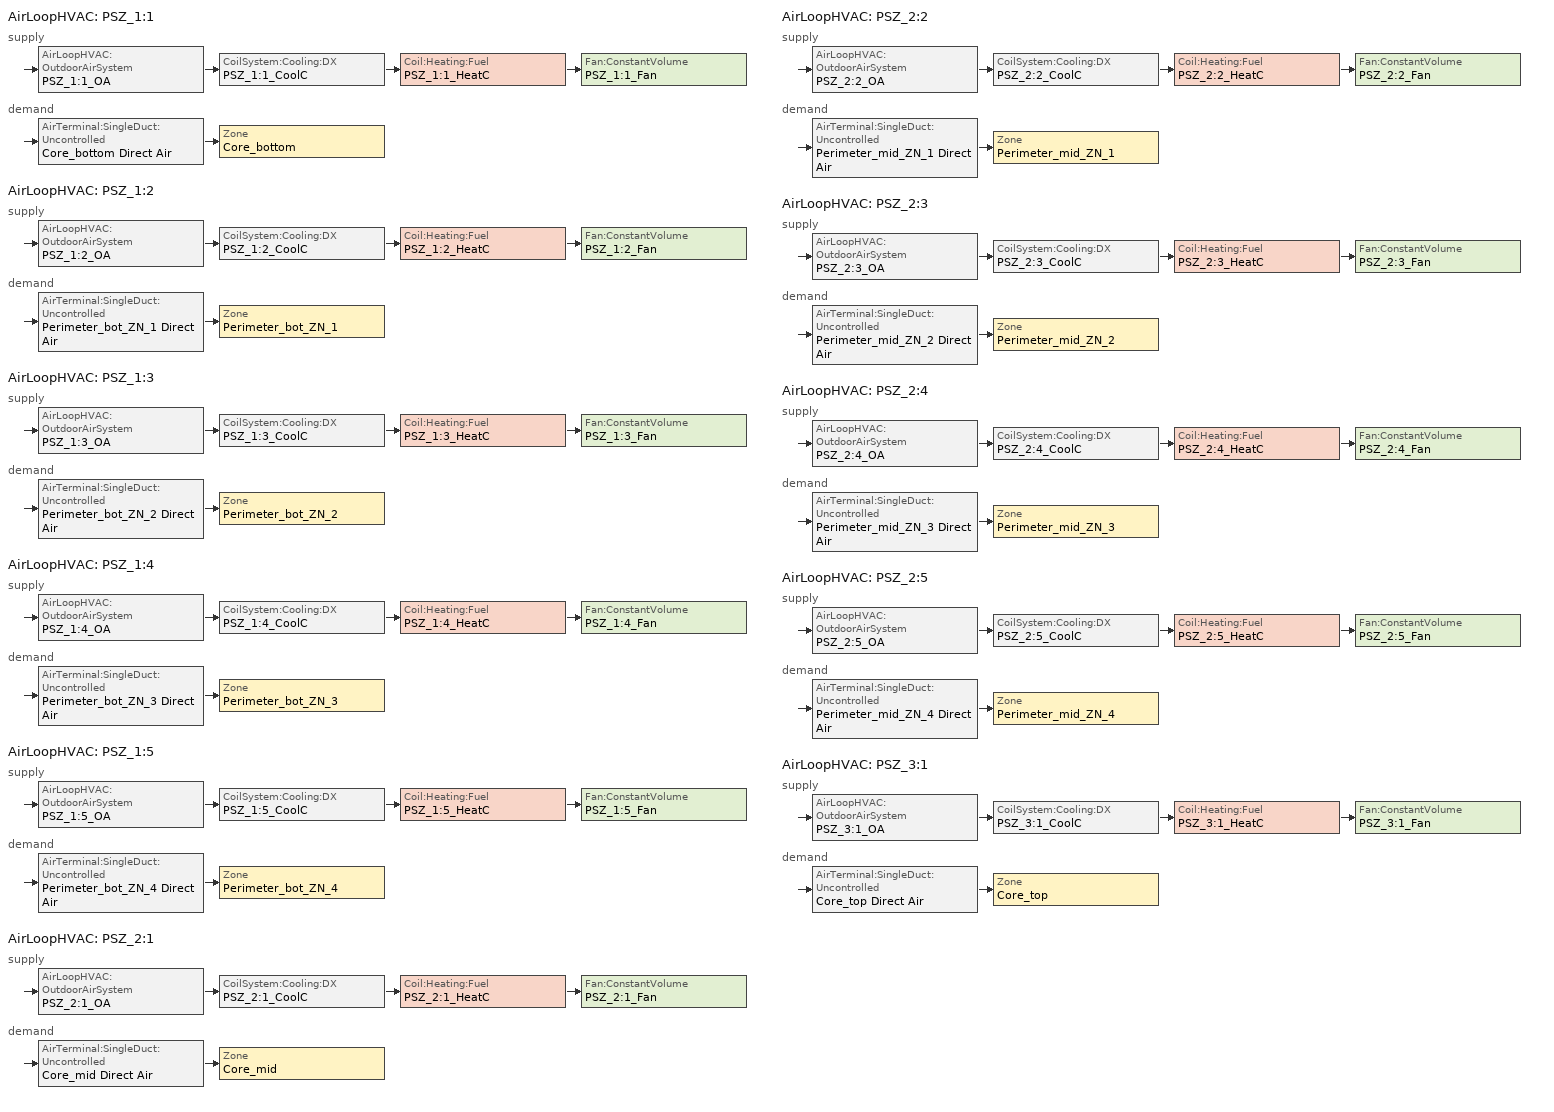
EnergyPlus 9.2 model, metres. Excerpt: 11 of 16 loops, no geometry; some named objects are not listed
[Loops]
AirLoopHVAC 'PSZ_1:1'
 supply: AirLoopHVAC:OutdoorAirSystem 'PSZ_1:1_OA' > CoilSystem:Cooling:DX 'PSZ_1:1_CoolC' > Coil:Heating:Fuel 'PSZ_1:1_HeatC' > Fan:ConstantVolume 'PSZ_1:1_Fan'
 demand: AirTerminal:SingleDuct:Uncontrolled 'Core_bottom Direct Air' > Zone 'Core_bottom'
AirLoopHVAC 'PSZ_1:2'
 supply: AirLoopHVAC:OutdoorAirSystem 'PSZ_1:2_OA' > CoilSystem:Cooling:DX 'PSZ_1:2_CoolC' > Coil:Heating:Fuel 'PSZ_1:2_HeatC' > Fan:ConstantVolume 'PSZ_1:2_Fan'
 demand: AirTerminal:SingleDuct:Uncontrolled 'Perimeter_bot_ZN_1 Direct Air' > Zone 'Perimeter_bot_ZN_1'
AirLoopHVAC 'PSZ_1:3'
 supply: AirLoopHVAC:OutdoorAirSystem 'PSZ_1:3_OA' > CoilSystem:Cooling:DX 'PSZ_1:3_CoolC' > Coil:Heating:Fuel 'PSZ_1:3_HeatC' > Fan:ConstantVolume 'PSZ_1:3_Fan'
 demand: AirTerminal:SingleDuct:Uncontrolled 'Perimeter_bot_ZN_2 Direct Air' > Zone 'Perimeter_bot_ZN_2'
AirLoopHVAC 'PSZ_1:4'
 supply: AirLoopHVAC:OutdoorAirSystem 'PSZ_1:4_OA' > CoilSystem:Cooling:DX 'PSZ_1:4_CoolC' > Coil:Heating:Fuel 'PSZ_1:4_HeatC' > Fan:ConstantVolume 'PSZ_1:4_Fan'
 demand: AirTerminal:SingleDuct:Uncontrolled 'Perimeter_bot_ZN_3 Direct Air' > Zone 'Perimeter_bot_ZN_3'
AirLoopHVAC 'PSZ_1:5'
 supply: AirLoopHVAC:OutdoorAirSystem 'PSZ_1:5_OA' > CoilSystem:Cooling:DX 'PSZ_1:5_CoolC' > Coil:Heating:Fuel 'PSZ_1:5_HeatC' > Fan:ConstantVolume 'PSZ_1:5_Fan'
 demand: AirTerminal:SingleDuct:Uncontrolled 'Perimeter_bot_ZN_4 Direct Air' > Zone 'Perimeter_bot_ZN_4'
AirLoopHVAC 'PSZ_2:1'
 supply: AirLoopHVAC:OutdoorAirSystem 'PSZ_2:1_OA' > CoilSystem:Cooling:DX 'PSZ_2:1_CoolC' > Coil:Heating:Fuel 'PSZ_2:1_HeatC' > Fan:ConstantVolume 'PSZ_2:1_Fan'
 demand: AirTerminal:SingleDuct:Uncontrolled 'Core_mid Direct Air' > Zone 'Core_mid'
AirLoopHVAC 'PSZ_2:2'
 supply: AirLoopHVAC:OutdoorAirSystem 'PSZ_2:2_OA' > CoilSystem:Cooling:DX 'PSZ_2:2_CoolC' > Coil:Heating:Fuel 'PSZ_2:2_HeatC' > Fan:ConstantVolume 'PSZ_2:2_Fan'
 demand: AirTerminal:SingleDuct:Uncontrolled 'Perimeter_mid_ZN_1 Direct Air' > Zone 'Perimeter_mid_ZN_1'
AirLoopHVAC 'PSZ_2:3'
 supply: AirLoopHVAC:OutdoorAirSystem 'PSZ_2:3_OA' > CoilSystem:Cooling:DX 'PSZ_2:3_CoolC' > Coil:Heating:Fuel 'PSZ_2:3_HeatC' > Fan:ConstantVolume 'PSZ_2:3_Fan'
 demand: AirTerminal:SingleDuct:Uncontrolled 'Perimeter_mid_ZN_2 Direct Air' > Zone 'Perimeter_mid_ZN_2'
AirLoopHVAC 'PSZ_2:4'
 supply: AirLoopHVAC:OutdoorAirSystem 'PSZ_2:4_OA' > CoilSystem:Cooling:DX 'PSZ_2:4_CoolC' > Coil:Heating:Fuel 'PSZ_2:4_HeatC' > Fan:ConstantVolume 'PSZ_2:4_Fan'
 demand: AirTerminal:SingleDuct:Uncontrolled 'Perimeter_mid_ZN_3 Direct Air' > Zone 'Perimeter_mid_ZN_3'
AirLoopHVAC 'PSZ_2:5'
 supply: AirLoopHVAC:OutdoorAirSystem 'PSZ_2:5_OA' > CoilSystem:Cooling:DX 'PSZ_2:5_CoolC' > Coil:Heating:Fuel 'PSZ_2:5_HeatC' > Fan:ConstantVolume 'PSZ_2:5_Fan'
 demand: AirTerminal:SingleDuct:Uncontrolled 'Perimeter_mid_ZN_4 Direct Air' > Zone 'Perimeter_mid_ZN_4'
AirLoopHVAC 'PSZ_3:1'
 supply: AirLoopHVAC:OutdoorAirSystem 'PSZ_3:1_OA' > CoilSystem:Cooling:DX 'PSZ_3:1_CoolC' > Coil:Heating:Fuel 'PSZ_3:1_HeatC' > Fan:ConstantVolume 'PSZ_3:1_Fan'
 demand: AirTerminal:SingleDuct:Uncontrolled 'Core_top Direct Air' > Zone 'Core_top'
[DesignSpecification:OutdoorAir] Outdoor Air Method=Flow/Person; Outdoor Air Flow per Person=0.0125
SZ DSOA Core_bottom; SZ DSOA Core_mid; SZ DSOA Core_top; SZ DSOA Perimeter_bot_ZN_1; SZ DSOA Perimeter_bot_ZN_2; SZ DSOA Perimeter_bot_ZN_3; SZ DSOA Perimeter_bot_ZN_4; SZ DSOA Perimeter_mid_ZN_1; SZ DSOA Perimeter_mid_ZN_2; SZ DSOA Perimeter_mid_ZN_3; SZ DSOA Perimeter_mid_ZN_4
[Sizing:Zone] Zone Cooling Design Supply Air Temperature Input Method=SupplyAirTemperature; Zone Cooling Design Supply Air Temperature=12.8; Zone Heating Design Supply Air Temperature Input Method=SupplyAirTemperature; Zone Heating Design Supply Air Temperature=40; Zone Cooling Design Supply Air Humidity Ratio=0.0085; Zone Heating Design Supply Air Humidity Ratio=0.008; Cooling Design Air Flow Method=DesignDay; Heating Design Air Flow Method=DesignDay
Name | Design Specification Outdoor Air Object
Core_bottom | SZ DSOA Core_bottom
Core_mid | SZ DSOA Core_mid
Core_top | SZ DSOA Core_top
Perimeter_bot_ZN_1 | SZ DSOA Perimeter_bot_ZN_1
Perimeter_bot_ZN_2 | SZ DSOA Perimeter_bot_ZN_2
Perimeter_bot_ZN_3 | SZ DSOA Perimeter_bot_ZN_3
Perimeter_bot_ZN_4 | SZ DSOA Perimeter_bot_ZN_4
Perimeter_mid_ZN_1 | SZ DSOA Perimeter_mid_ZN_1
Perimeter_mid_ZN_2 | SZ DSOA Perimeter_mid_ZN_2
Perimeter_mid_ZN_3 | SZ DSOA Perimeter_mid_ZN_3
Perimeter_mid_ZN_4 | SZ DSOA Perimeter_mid_ZN_4
[Sizing:System] Type of Load to Size On=Sensible; Design Outdoor Air Flow Rate=AUTOSIZE; Central Heating Maximum System Air Flow Ratio=1; Preheat Design Temperature=7; Preheat Design Humidity Ratio=0.008; Precool Design Temperature=12.8; Precool Design Humidity Ratio=0.008; Central Cooling Design Supply Air Temperature=12.8; Central Heating Design Supply Air Temperature=40; Type of Zone Sum to Use=NonCoincident; 100 Outdoor Air in Cooling=No; 100 Outdoor Air in Heating=No; Central Cooling Design Supply Air Humidity Ratio=0.0085; Central Heating Design Supply Air Humidity Ratio=0.008; Cooling Supply Air Flow Rate Method=DesignDay; Heating Supply Air Flow Rate Method=DesignDay; System Outdoor Air Method=ZoneSum; Zone Maximum Outdoor Air Fraction=1; Cooling Design Capacity Method=CoolingDesignCapacity; Cooling Design Capacity=autosize; Heating Design Capacity Method=HeatingDesignCapacity; Heating Design Capacity=autosize; Central Cooling Capacity Control Method=OnOff
PSZ_1:1; PSZ_1:2; PSZ_1:3; PSZ_1:4; PSZ_1:5; PSZ_2:1; PSZ_2:2; PSZ_2:3; PSZ_2:4; PSZ_2:5; PSZ_3:1
[ZoneControl:Thermostat] Control Type Schedule=Dual Zone Control Type Sched; Control 1=MdOff DualSPSched
Name | Zone or ZoneList
Core_bottom Thermostat | Core_bottom
Core_mid Thermostat | Core_mid
Core_top Thermostat | Core_top
Perimeter_bot_ZN_1 Thermostat | Perimeter_bot_ZN_1
Perimeter_bot_ZN_2 Thermostat | Perimeter_bot_ZN_2
Perimeter_bot_ZN_3 Thermostat | Perimeter_bot_ZN_3
Perimeter_bot_ZN_4 Thermostat | Perimeter_bot_ZN_4
Perimeter_mid_ZN_1 Thermostat | Perimeter_mid_ZN_1
Perimeter_mid_ZN_2 Thermostat | Perimeter_mid_ZN_2
Perimeter_mid_ZN_3 Thermostat | Perimeter_mid_ZN_3
Perimeter_mid_ZN_4 Thermostat | Perimeter_mid_ZN_4
[ThermostatSetpoint:DualSetpoint]
MdOff DualSPSched: Heating Setpoint Temperature Schedule=HTGSETP_SCH; Cooling Setpoint Temperature Schedule=CLGSETP_SCH
[AirTerminal:SingleDuct:Uncontrolled] Availability Schedule=ALWAYS_ON; Maximum Air Flow Rate=AUTOSIZE
Core_bottom Direct Air; Core_mid Direct Air; Core_top Direct Air; Perimeter_bot_ZN_1 Direct Air; Perimeter_bot_ZN_2 Direct Air; Perimeter_bot_ZN_3 Direct Air; Perimeter_bot_ZN_4 Direct Air; Perimeter_mid_ZN_1 Direct Air; Perimeter_mid_ZN_2 Direct Air; Perimeter_mid_ZN_3 Direct Air; Perimeter_mid_ZN_4 Direct Air
[Zone equipment]
Core_bottom: Core_bottom Direct Air
Core_mid: Core_mid Direct Air
Core_top: Core_top Direct Air
Perimeter_bot_ZN_1: Perimeter_bot_ZN_1 Direct Air
Perimeter_bot_ZN_2: Perimeter_bot_ZN_2 Direct Air
Perimeter_bot_ZN_3: Perimeter_bot_ZN_3 Direct Air
Perimeter_bot_ZN_4: Perimeter_bot_ZN_4 Direct Air
Perimeter_mid_ZN_1: Perimeter_mid_ZN_1 Direct Air
Perimeter_mid_ZN_2: Perimeter_mid_ZN_2 Direct Air
Perimeter_mid_ZN_3: Perimeter_mid_ZN_3 Direct Air
Perimeter_mid_ZN_4: Perimeter_mid_ZN_4 Direct Air
[Fan:ConstantVolume] Availability Schedule=HVACOperationSchd; Maximum Flow Rate=AUTOSIZE; Motor In Airstream Fraction=1; EndUse Subcategory=Fan Energy
Name | Fan Total Efficiency | Pressure Rise | Motor Efficiency
PSZ_1:1_Fan; PSZ_3:1_Fan | 0.58175 | 1109.648 | 0.895
PSZ_1:2_Fan; PSZ_1:3_Fan; PSZ_1:4_Fan; PSZ_1:5_Fan; PSZ_2:2_Fan; PSZ_2:3_Fan; PSZ_2:4_Fan; PSZ_2:5_Fan | 0.546 | 622 | 0.84
PSZ_2:1_Fan | 0.56875 | 622 | 0.875
[Coil:Cooling:DX:TwoSpeed] Availability Schedule=ALWAYS_ON; High Speed Gross Rated Total Cooling Capacity=AUTOSIZE; High Speed Rated Sensible Heat Ratio=AUTOSIZE; High Speed Rated Air Flow Rate=AUTOSIZE; Total Cooling Capacity Function of Temperature Curve=Measured_CoolCStandard10Ton_CapFT; Total Cooling Capacity Function of Flow Fraction Curve=Measured_CoolCStandard10Ton_CapFF; Energy Input Ratio Function of Temperature Curve=Measured_CoolCStandard10Ton_EIRFT; Energy Input Ratio Function of Flow Fraction Curve=Measured_CoolCStandard10Ton_EIRFFF; Part Load Fraction Correlation Curve=No_PLR_Degredation; Low Speed Gross Rated Total Cooling Capacity=AUTOSIZE; Low Speed Gross Rated Sensible Heat Ratio=AUTOSIZE; Low Speed Rated Air Flow Rate=AUTOSIZE; Low Speed Total Cooling Capacity Function of Temperature Curve=Measured_LowSpeedCoolCapLSFT; Low Speed Energy Input Ratio Function of Temperature Curve=Measured_LowSpeedCoolEIRLSFT
Name | High Speed Gross Rated Cooling COP | Low Speed Gross Rated Cooling COP
PSZ_1:1_CoolC DXCoil; PSZ_3:1_CoolC DXCoil | 3.10716 | 3.10716
PSZ_1:2_CoolC DXCoil; PSZ_1:4_CoolC DXCoil; PSZ_1:5_CoolC DXCoil; PSZ_2:2_CoolC DXCoil; PSZ_2:3_CoolC DXCoil; PSZ_2:4_CoolC DXCoil; PSZ_2:5_CoolC DXCoil | 3.37693 | 3.37693
PSZ_1:3_CoolC DXCoil | 3.38692 | 3.38692
PSZ_2:1_CoolC DXCoil | 3.22706 | 3.22706
[Coil:Heating:Fuel] Availability Schedule=ALWAYS_ON; Fuel Type=NaturalGas; Burner Efficiency=0.78; Nominal Capacity=AUTOSIZE
PSZ_1:1_HeatC; PSZ_1:2_HeatC; PSZ_1:3_HeatC; PSZ_1:4_HeatC; PSZ_1:5_HeatC; PSZ_2:1_HeatC; PSZ_2:2_HeatC; PSZ_2:3_HeatC; PSZ_2:4_HeatC; PSZ_2:5_HeatC; PSZ_3:1_HeatC
[CoilSystem:Cooling:DX] Availability Schedule=ALWAYS_ON
Name | Cooling Coil
PSZ_1:1_CoolC | PSZ_1:1_CoolC DXCoil
PSZ_1:2_CoolC | PSZ_1:2_CoolC DXCoil
PSZ_1:3_CoolC | PSZ_1:3_CoolC DXCoil
PSZ_1:4_CoolC | PSZ_1:4_CoolC DXCoil
PSZ_1:5_CoolC | PSZ_1:5_CoolC DXCoil
PSZ_2:1_CoolC | PSZ_2:1_CoolC DXCoil
PSZ_2:2_CoolC | PSZ_2:2_CoolC DXCoil
PSZ_2:3_CoolC | PSZ_2:3_CoolC DXCoil
PSZ_2:4_CoolC | PSZ_2:4_CoolC DXCoil
PSZ_2:5_CoolC | PSZ_2:5_CoolC DXCoil
PSZ_3:1_CoolC | PSZ_3:1_CoolC DXCoil
[Controller:OutdoorAir] Minimum Outdoor Air Flow Rate=AUTOSIZE; Maximum Outdoor Air Flow Rate=AUTOSIZE; Economizer Control Action Type=ModulateFlow; Economizer Maximum Limit DryBulb Temperature=28; Economizer Maximum Limit Enthalpy=64000; Economizer Minimum Limit DryBulb Temperature=-100; Lockout Type=NoLockout; Minimum Limit Type=FixedMinimum; Minimum Outdoor Air Schedule=MinOA_MotorizedDamper_Sched
Name | Economizer Control Type
PSZ_1:1_OA_Controller; PSZ_2:1_OA_Controller; PSZ_3:1_OA_Controller | DifferentialDryBulb
PSZ_1:2_OA_Controller; PSZ_1:3_OA_Controller; PSZ_1:4_OA_Controller; PSZ_1:5_OA_Controller; PSZ_2:2_OA_Controller; PSZ_2:3_OA_Controller; PSZ_2:4_OA_Controller; PSZ_2:5_OA_Controller | NoEconomizer
[AirLoopHVAC] Design Supply Air Flow Rate=AUTOSIZE
PSZ_1:1; PSZ_1:2; PSZ_1:3; PSZ_1:4; PSZ_1:5; PSZ_2:1; PSZ_2:2; PSZ_2:3; PSZ_2:4; PSZ_2:5; PSZ_3:1
[SetpointManager:SingleZone:Reheat] Control Variable=Temperature; Minimum Supply Air Temperature=10; Maximum Supply Air Temperature=50
Name | Control Zone | Setpoint Node or NodeList
SupAirTemp MngrCore_bottom | Core_bottom | PSZ_1:1 Supply Equipment Outlet Node
SupAirTemp MngrCore_mid | Core_mid | PSZ_2:1 Supply Equipment Outlet Node
SupAirTemp MngrCore_top | Core_top | PSZ_3:1 Supply Equipment Outlet Node
SupAirTemp MngrPerimeter_bot_ZN_1 | Perimeter_bot_ZN_1 | PSZ_1:2 Supply Equipment Outlet Node
SupAirTemp MngrPerimeter_bot_ZN_2 | Perimeter_bot_ZN_2 | PSZ_1:3 Supply Equipment Outlet Node
SupAirTemp MngrPerimeter_bot_ZN_3 | Perimeter_bot_ZN_3 | PSZ_1:4 Supply Equipment Outlet Node
SupAirTemp MngrPerimeter_bot_ZN_4 | Perimeter_bot_ZN_4 | PSZ_1:5 Supply Equipment Outlet Node
SupAirTemp MngrPerimeter_mid_ZN_1 | Perimeter_mid_ZN_1 | PSZ_2:2 Supply Equipment Outlet Node
SupAirTemp MngrPerimeter_mid_ZN_2 | Perimeter_mid_ZN_2 | PSZ_2:3 Supply Equipment Outlet Node
SupAirTemp MngrPerimeter_mid_ZN_3 | Perimeter_mid_ZN_3 | PSZ_2:4 Supply Equipment Outlet Node
SupAirTemp MngrPerimeter_mid_ZN_4 | Perimeter_mid_ZN_4 | PSZ_2:5 Supply Equipment Outlet Node
[SetpointManager:MixedAir] Control Variable=Temperature
Name | Setpoint Node or NodeList
PSZ_1:1_CoolC SAT Manager | PSZ_1:1_CoolC-PSZ_1:1_HeatCNode
PSZ_1:1_HeatC MixedAir Manager | PSZ_1:1_HeatC-PSZ_1:1_FanNode
PSZ_1:1_OAMixed Air Temp Manager | PSZ_1:1_OA-PSZ_1:1_CoolCNode
PSZ_1:2_CoolC SAT Manager | PSZ_1:2_CoolC-PSZ_1:2_HeatCNode
PSZ_1:2_HeatC MixedAir Manager | PSZ_1:2_HeatC-PSZ_1:2_FanNode
PSZ_1:2_OAMixed Air Temp Manager | PSZ_1:2_OA-PSZ_1:2_CoolCNode
PSZ_1:3_CoolC SAT Manager | PSZ_1:3_CoolC-PSZ_1:3_HeatCNode
PSZ_1:3_HeatC MixedAir Manager | PSZ_1:3_HeatC-PSZ_1:3_FanNode
PSZ_1:3_OAMixed Air Temp Manager | PSZ_1:3_OA-PSZ_1:3_CoolCNode
PSZ_1:4_CoolC SAT Manager | PSZ_1:4_CoolC-PSZ_1:4_HeatCNode
PSZ_1:4_HeatC MixedAir Manager | PSZ_1:4_HeatC-PSZ_1:4_FanNode
PSZ_1:4_OAMixed Air Temp Manager | PSZ_1:4_OA-PSZ_1:4_CoolCNode
PSZ_1:5_CoolC SAT Manager | PSZ_1:5_CoolC-PSZ_1:5_HeatCNode
PSZ_1:5_HeatC MixedAir Manager | PSZ_1:5_HeatC-PSZ_1:5_FanNode
PSZ_1:5_OAMixed Air Temp Manager | PSZ_1:5_OA-PSZ_1:5_CoolCNode
PSZ_2:1_CoolC SAT Manager | PSZ_2:1_CoolC-PSZ_2:1_HeatCNode
PSZ_2:1_HeatC MixedAir Manager | PSZ_2:1_HeatC-PSZ_2:1_FanNode
PSZ_2:1_OAMixed Air Temp Manager | PSZ_2:1_OA-PSZ_2:1_CoolCNode
PSZ_2:2_CoolC SAT Manager | PSZ_2:2_CoolC-PSZ_2:2_HeatCNode
PSZ_2:2_HeatC MixedAir Manager | PSZ_2:2_HeatC-PSZ_2:2_FanNode
PSZ_2:2_OAMixed Air Temp Manager | PSZ_2:2_OA-PSZ_2:2_CoolCNode
PSZ_2:3_CoolC SAT Manager | PSZ_2:3_CoolC-PSZ_2:3_HeatCNode
PSZ_2:3_HeatC MixedAir Manager | PSZ_2:3_HeatC-PSZ_2:3_FanNode
PSZ_2:3_OAMixed Air Temp Manager | PSZ_2:3_OA-PSZ_2:3_CoolCNode
PSZ_2:4_CoolC SAT Manager | PSZ_2:4_CoolC-PSZ_2:4_HeatCNode
PSZ_2:4_HeatC MixedAir Manager | PSZ_2:4_HeatC-PSZ_2:4_FanNode
PSZ_2:4_OAMixed Air Temp Manager | PSZ_2:4_OA-PSZ_2:4_CoolCNode
PSZ_2:5_CoolC SAT Manager | PSZ_2:5_CoolC-PSZ_2:5_HeatCNode
PSZ_2:5_HeatC MixedAir Manager | PSZ_2:5_HeatC-PSZ_2:5_FanNode
PSZ_2:5_OAMixed Air Temp Manager | PSZ_2:5_OA-PSZ_2:5_CoolCNode
PSZ_3:1_CoolC SAT Manager | PSZ_3:1_CoolC-PSZ_3:1_HeatCNode
PSZ_3:1_HeatC MixedAir Manager | PSZ_3:1_HeatC-PSZ_3:1_FanNode
PSZ_3:1_OAMixed Air Temp Manager | PSZ_3:1_OA-PSZ_3:1_CoolCNode
[UtilityCost:Charge:Simple] Season=Annual
Name | Utility Cost Charge Simple | Tariff | Source Variable | Category Variable | Cost per Unit Value or Variable
 | MidwestISOAdjustEnergyCharge | PSI_CS_CommercialElectricService | totalEnergy | EnergyCharges | -0.000203
 | CleanCoalRiderEnergyCharge | PSI_CS_CommercialElectricService | totalEnergy | EnergyCharges | 0.000807
 | TaxofeightPercent | PSI_CS_CommercialElectricService | SubTotal | Taxes | 0.08
 | MonthlyRateGasCharge | IN_EIAMonthlyRateGas | totalEnergy | EnergyCharges | IN_MonthlyGasRates
 | TaxofEightPercent | IN_EIAMonthlyRateGas | SubTotal | Taxes | 0.08
[UtilityCost:Charge:Block] Source Variable=totalEnergy; Season=Annual; Category Variable=EnergyCharges
Name | Utility Cost Charge Block | Tariff | Block Size 1 Value or Variable | Block 1 Cost per Unit Value or Variable | Block Size 2 Value or Variable | Block 2 Cost per Unit Value or Variable | Block Size 3 Value or Variable | Block 3 Cost per Unit Value or Variable | Block Size 4 Value or Variable | Block 4 Cost per Unit Value or Variable | Block Size Multiplier Value or Variable
 | AnnualEnergyCharge | PSI_LLF_LowLoadFactorService | 300 | 0.108222 | 700 | 0.087021 | 1500 | 0.07842 | remaining | 0.05832
 | AnnualDemandBaseCharge | PSI_LLF_LowLoadFactorService | 190 | 0 | 110 | 0.051773 | remaining | 0.046965 |  |  | TotalDemand
 | AnnualEnergyCharge | PSI_CS_CommercialElectricService | 300 | 0.082409 | 700 | 0.072873 | 1500 | 0.061696 | remaining | 0.041179
[UtilityCost:Variable]
IN_MonthlyGasRates: Tariff=IN_EIAMonthlyRateGas; Variable Type=Currency; January Value=8.22; February Value=7.51; March Value=8.97; April Value=9.01; May Value=9.16; June Value=10.44; July Value=10.32; August Value=10.13; September Value=9.2; October Value=8.18; November Value=7.83; December Value=7.63
[Schedule:Compact]
ALWAYS_ON: Through: 12/31, For: AllDays, Until: 24:00, 1
Dual Zone Control Type Sched: Through: 12/31, For: AllDays, Until: 24:00, 4
CLGSETP_SCH: Through: 12/31, For: Weekdays SummerDesignDay, Until: 06:00, 26.7, Until: 22:00, 24, Until: 24:00, 26.7, For: Saturday, Until: 06:00, 26.7, Until: 18:00, 24, Until: 24:00, 26.7, For WinterDesignDay, Until: 24:00, 26.7, For: AllOtherDays, Until: 24:00, 26.7
HTGSETP_SCH: Through: 12/31, For: Weekdays, Until: 06:00, 15.6, Until: 22:00, 21, Until: 24:00, 15.6, For SummerDesignDay, Until: 24:00, 15.6, For: Saturday, Until: 06:00, 15.6, Until: 18:00, 21, Until: 24:00, 15.6, For: WinterDesignDay, Until: 24:00, 21, For: AllOtherDays, Until: 24:00, 15.6
HVACOperationSchd: Through: 12/31, For: Weekdays SummerDesignDay, Until: 06:00, 0, Until: 22:00, 1, Until: 24:00, 0, For: Saturday WinterDesignDay, Until: 06:00, 0, Until: 18:00, 1, Until: 24:00, 0, For: AllOtherDays, Until: 24:00, 0
MinOA_MotorizedDamper_Sched: Through: 12/31, For: Weekdays SummerDesignDay, Until: 07:00, 0, Until: 22:00, 1, Until: 24:00, 0, For: Saturday WinterDesignDay, Until: 07:00, 0, Until: 18:00, 1, Until: 24:00, 0, For: AllOtherDays, Until: 24:00, 0
[Curve:Quadratic] Coefficient3 x2=0
Name | Coefficient1 Constant | Coefficient2 x | Minimum Value of x | Maximum Value of x
Measured_CoolCStandard10Ton_CapFF | 0.7685 | 0.2315 | 0.776 | 1.197
Measured_CoolCStandard10Ton_EIRFFF | 1.192 | -0.1917 | 0.776 | 1.197
No_PLR_Degredation | 1 | 0 | 0 | 1
[Curve:Biquadratic] Minimum Value of x=11.1; Maximum Value of x=29.4; Minimum Value of y=10; Maximum Value of y=50.3
Name | Coefficient1 Constant | Coefficient2 x | Coefficient3 x2 | Coefficient4 y | Coefficient5 y2 | Coefficient6 xy
Measured_LowSpeedCoolCapLSFT | 0.4136 | 0.03105 | 0 | 0.006952 | -0.0002128 | 0
Measured_CoolCStandard10Ton_CapFT | 0.52357 | 0.03478 | 0 | -0.001915 | -0.00010838 | 0
Measured_LowSpeedCoolEIRLSFT | 1.1389 | -0.04518 | 0.0014298 | 0.006044 | 0.0006745 | -0.0012325
Measured_CoolCStandard10Ton_EIRFT | 0.9847 | -0.04285 | 0.0013562 | 0.009934 | 0.0006398 | -0.001169
